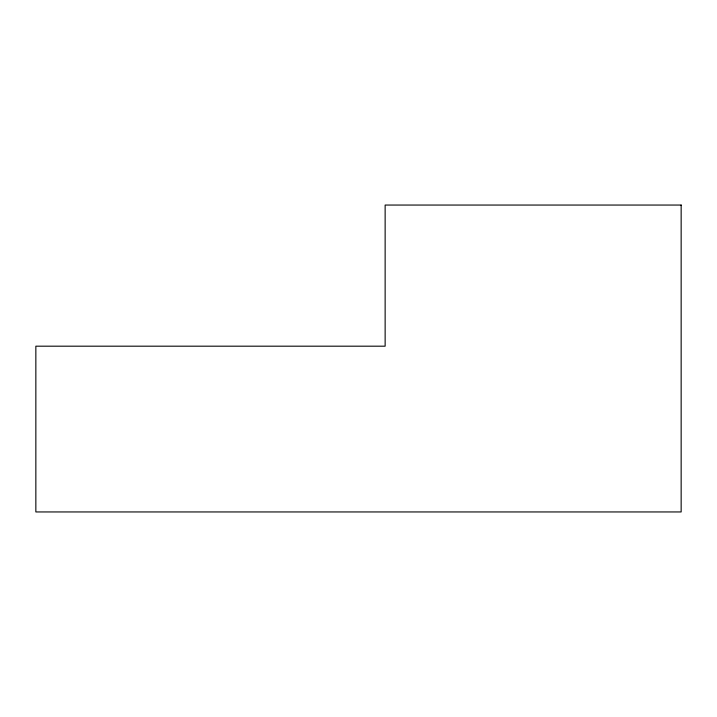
<?xml version="1.0" encoding="UTF-8"?>
<svg xmlns="http://www.w3.org/2000/svg" width="717" height="717" viewBox="0 0 717 717"><rect width="100%" height="100%" fill="white"/><g stroke="black" fill="none" stroke-linecap="round" stroke-linejoin="round"><path stroke-width="1.08" d="M681.15 205.053L385.137 205.053L385.137 346.186L35.85 346.186L35.85 511.947L681.15 511.947L681.15 205.053"/></g></svg>
